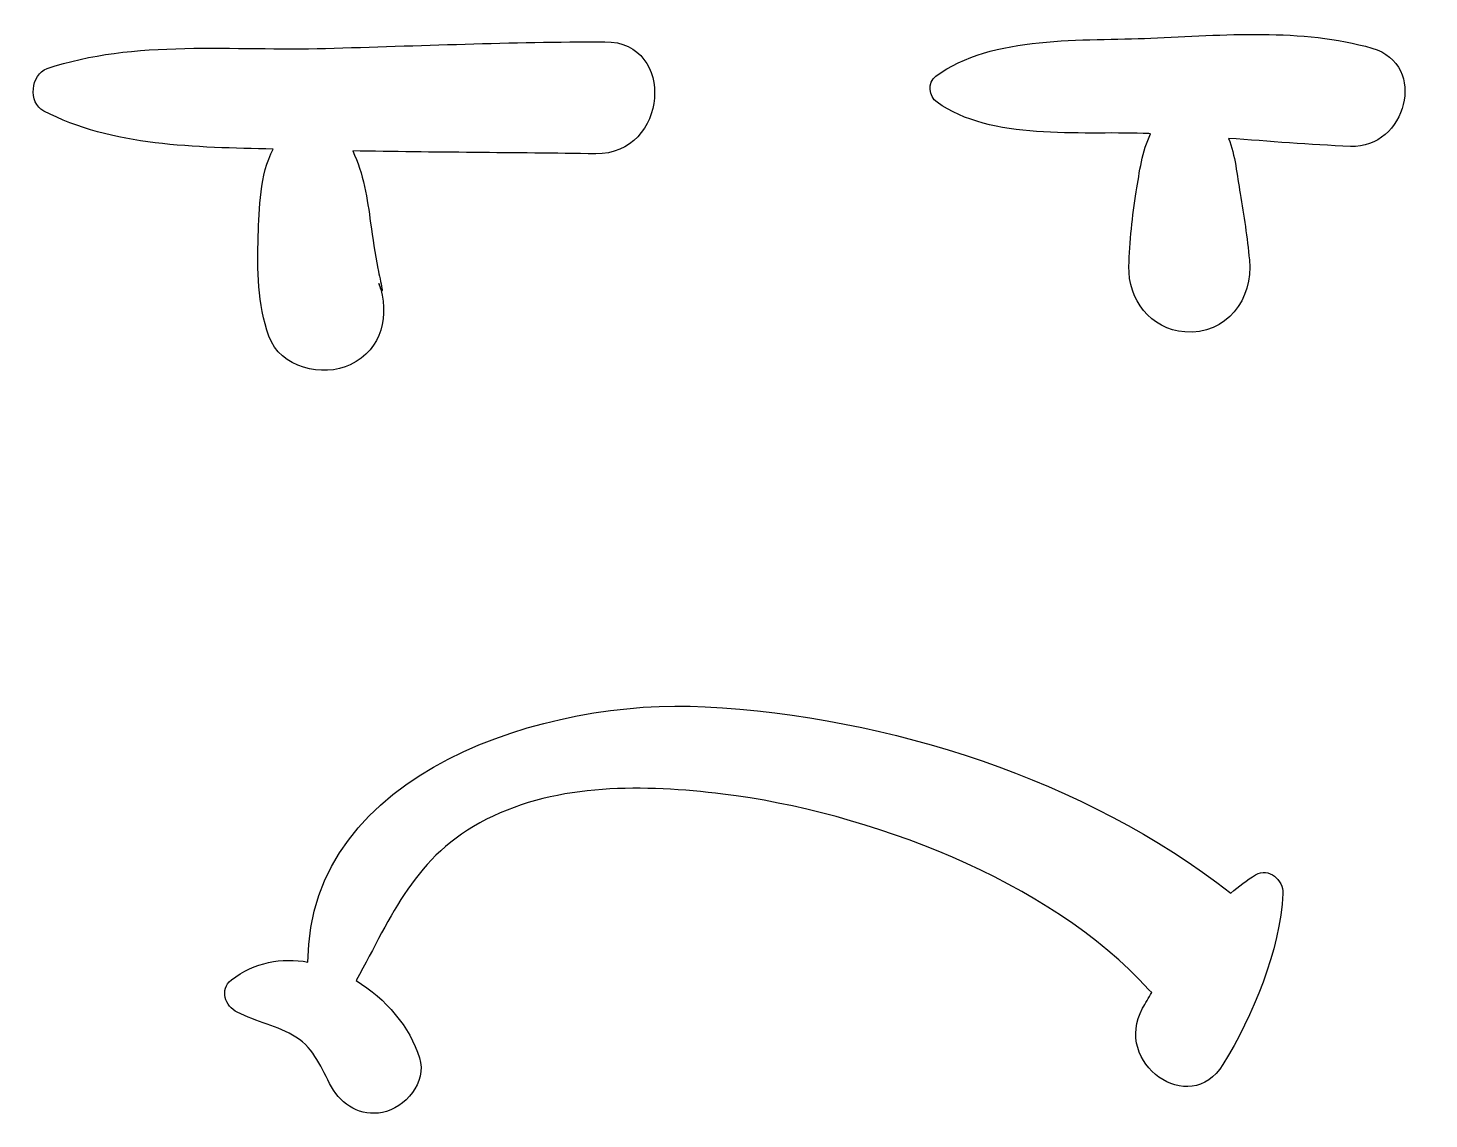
# Model space of a CAD drawing. Header units: centimetres. Extents: x -13.4 to 13.8, y -10.6 to 10.6.
import ezdxf

# ---------------------------------------------------------------- set-up
doc = ezdxf.new("R2010")
doc.units = ezdxf.units.CM
doc.header["$MEASUREMENT"] = 0
doc.layers.add('Layer 1', color=7, linetype='Continuous')

msp = doc.modelspace()

# ---------------------------------------------------------------- linework, layer by layer
at = {"layer": 'Layer 1'}
for points, knots in [([(-7.15593, 4.04024), (-6.52622, 4.34382), (-6.39136, 5.00981), (-6.60229, 5.61935), (-6.60229, 5.61935), (-6.46002, 5.20803), (-6.60041, 5.79636), (-6.62126, 5.90896), (-6.62126, 5.90896), (-6.67571, 6.20199), (-6.72138, 6.49623), (-6.76263, 6.79153), (-6.76263, 6.79153), (-6.82584, 7.24399), (-6.89744, 7.76403), (-7.11021, 8.19054), (-7.11021, 8.19054), (-5.53866, 8.16101), (-3.96646, 8.15797), (-2.39483, 8.13471), (-2.39483, 8.13471), (-0.99132, 8.1141), (-0.81625, 10.31072), (-2.21872, 10.30916), (-2.21872, 10.30916), (-4.02696, 10.3072), (-5.83126, 10.23108), (-7.63807, 10.17885), (-7.63807, 10.17885), (-9.38068, 10.12849), (-11.37413, 10.35936), (-13.03939, 9.78718), (-13.03939, 9.78718), (-13.35986, 9.67714), (-13.4106, 9.12278), (-13.1061, 8.964), (-13.1061, 8.964), (-11.78225, 8.27384), (-10.14766, 8.26032), (-8.65567, 8.22664), (-8.65567, 8.22664), (-8.91009, 7.72774), (-8.92779, 7.06962), (-8.94343, 6.5395), (-8.94343, 6.5395), (-8.96314, 5.86923), (-8.95613, 5.23219), (-8.73512, 4.59386), (-8.73512, 4.59386), (-8.52417, 3.98415), (-7.68621, 3.78479), (-7.15593, 4.04024)], [0, 0, 0, 0, 0.07142857, 0.07142857, 0.07142857, 0.07142857, 0.14285714, 0.14285714, 0.14285714, 0.14285714, 0.21428571, 0.21428571, 0.21428571, 0.21428571, 0.28571429, 0.28571429, 0.28571429, 0.28571429, 0.35714286, 0.35714286, 0.35714286, 0.35714286, 0.42857143, 0.42857143, 0.42857143, 0.42857143, 0.5, 0.5, 0.5, 0.5, 0.57142857, 0.57142857, 0.57142857, 0.57142857, 0.64285714, 0.64285714, 0.64285714, 0.64285714, 0.71428571, 0.71428571, 0.71428571, 0.71428571, 0.78571429, 0.78571429, 0.78571429, 0.78571429, 0.85714286, 0.85714286, 0.85714286, 0.85714286, 1, 1, 1, 1]), ([(12.66903, 10.1849), (11.31566, 10.57529), (9.76697, 10.44102), (8.37828, 10.37802), (8.37828, 10.37802), (7.08812, 10.31944), (5.28922, 10.44856), (4.20527, 9.63914), (4.20527, 9.63914), (4.03782, 9.51383), (4.07017, 9.2483), (4.22932, 9.13479), (4.22932, 9.13479), (5.27747, 8.38687), (7.00435, 8.57237), (8.22868, 8.5309), (8.22868, 8.5309), (8.2776, 8.52947), (8.32639, 8.52537), (8.37534, 8.52357), (8.37534, 8.52357), (8.20669, 8.19078), (8.15978, 7.78125), (8.09605, 7.39891), (8.09605, 7.39891), (8.01662, 6.92364), (7.96857, 6.43109), (7.95362, 5.94886), (7.95362, 5.94886), (7.93399, 5.30592), (8.36936, 4.73059), (9.03526, 4.67666), (9.03526, 4.67666), (9.84959, 4.61075), (10.36807, 5.32087), (10.29066, 6.07448), (10.29066, 6.07448), (10.24687, 6.50337), (10.18885, 6.93975), (10.11275, 7.36353), (10.11275, 7.36353), (10.04901, 7.7176), (10.01882, 8.10272), (9.88793, 8.43385), (9.88793, 8.43385), (10.67647, 8.37585), (11.46387, 8.31103), (12.25156, 8.27671), (12.25156, 8.27671), (13.32342, 8.23021), (13.77629, 9.86557), (12.66903, 10.1849), (12.66903, 10.1849), (12.66903, 10.1849), (12.66903, 10.1849), (12.66903, 10.1849)], [0, 0, 0, 0, 0.06666667, 0.06666667, 0.06666667, 0.06666667, 0.13333333, 0.13333333, 0.13333333, 0.13333333, 0.2, 0.2, 0.2, 0.2, 0.26666667, 0.26666667, 0.26666667, 0.26666667, 0.33333333, 0.33333333, 0.33333333, 0.33333333, 0.4, 0.4, 0.4, 0.4, 0.46666667, 0.46666667, 0.46666667, 0.46666667, 0.53333333, 0.53333333, 0.53333333, 0.53333333, 0.6, 0.6, 0.6, 0.6, 0.66666667, 0.66666667, 0.66666667, 0.66666667, 0.73333333, 0.73333333, 0.73333333, 0.73333333, 0.8, 0.8, 0.8, 0.8, 0.86666667, 0.86666667, 0.86666667, 0.86666667, 1, 1, 1, 1]), ([(10.41293, -5.85608), (10.24526, -5.95763), (10.08551, -6.08098), (9.93033, -6.21255), (9.93033, -6.21255), (7.07087, -3.99029), (3.31778, -2.7963), (-0.26822, -2.59493), (-0.26822, -2.59493), (-3.30902, -2.42419), (-7.96072, -3.8286), (-7.97831, -7.54954), (-7.97831, -7.54954), (-8.48922, -7.46204), (-9.01312, -7.54835), (-9.4627, -7.8958), (-9.4627, -7.8958), (-9.70538, -8.08318), (-9.57957, -8.40732), (-9.35012, -8.52416), (-9.35012, -8.52416), (-8.9814, -8.71146), (-8.55944, -8.78782), (-8.21037, -9.00766), (-8.21037, -9.00766), (-7.84334, -9.23899), (-7.72179, -9.61496), (-7.52007, -9.97138), (-7.52007, -9.97138), (-7.3178, -10.32801), (-6.95354, -10.54867), (-6.53357, -10.46893), (-6.53357, -10.46893), (-6.09116, -10.38503), (-5.66386, -9.88092), (-5.81269, -9.40906), (-5.81269, -9.40906), (-6.00105, -8.81137), (-6.46865, -8.2599), (-7.04276, -7.9076), (-7.04276, -7.9076), (-6.33796, -6.63842), (-5.91839, -5.49397), (-4.51438, -4.78012), (-4.51438, -4.78012), (-3.12135, -4.0717), (-1.43825, -4.10525), (0.0709, -4.28995), (0.0709, -4.28995), (2.86313, -4.63163), (6.40939, -5.951), (8.34082, -8.08614), (8.34082, -8.08614), (8.34082, -8.08614), (8.39506, -8.14054), (8.39506, -8.14054), (8.39506, -8.14054), (8.33434, -8.24357), (8.27491, -8.34639), (8.21887, -8.44717), (8.21887, -8.44717), (7.63501, -9.50079), (9.12917, -10.5953), (9.77859, -9.53657), (9.77859, -9.53657), (10.35758, -8.59352), (10.88645, -7.3295), (10.9409, -6.21851), (10.9409, -6.21851), (10.95337, -5.96254), (10.66524, -5.70312), (10.41293, -5.85608), (10.41293, -5.85608), (10.41293, -5.85608), (10.41293, -5.85608), (10.41293, -5.85608)], [0, 0, 0, 0, 0.05, 0.05, 0.05, 0.05, 0.1, 0.1, 0.1, 0.1, 0.15, 0.15, 0.15, 0.15, 0.2, 0.2, 0.2, 0.2, 0.25, 0.25, 0.25, 0.25, 0.3, 0.3, 0.3, 0.3, 0.35, 0.35, 0.35, 0.35, 0.4, 0.4, 0.4, 0.4, 0.45, 0.45, 0.45, 0.45, 0.5, 0.5, 0.5, 0.5, 0.55, 0.55, 0.55, 0.55, 0.6, 0.6, 0.6, 0.6, 0.65, 0.65, 0.65, 0.65, 0.7, 0.7, 0.7, 0.7, 0.75, 0.75, 0.75, 0.75, 0.8, 0.8, 0.8, 0.8, 0.85, 0.85, 0.85, 0.85, 0.9, 0.9, 0.9, 0.9, 1, 1, 1, 1])]:
    msp.add_open_spline(points, degree=3, knots=knots, dxfattribs=at)

doc.saveas('drawing.dxf')
